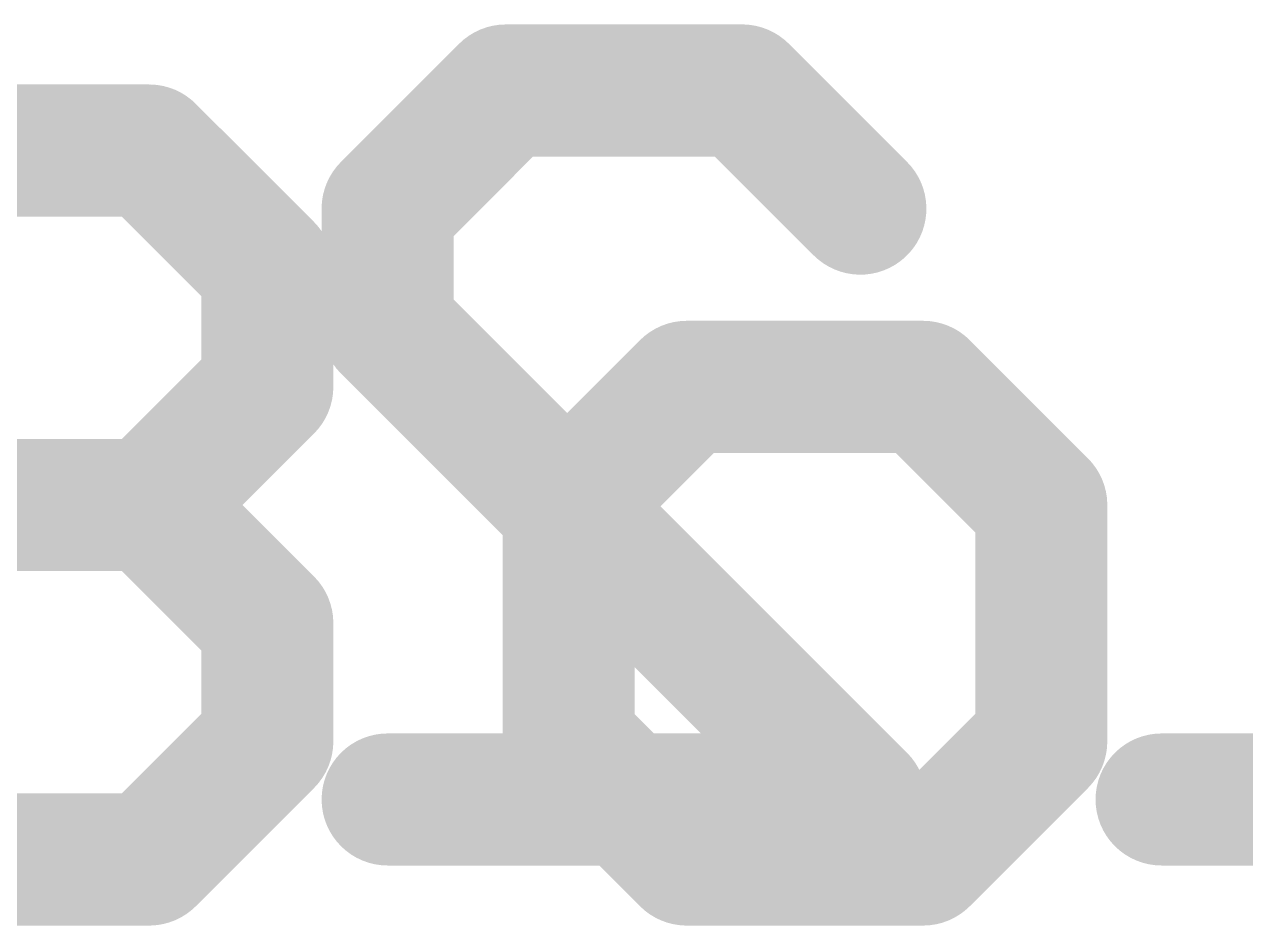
# Model space of a CAD drawing. Extents: x -1 to 111, y -11 to 60.
# Drawn here: x 51.968 to 54.551, y 4.953 to 6.859 of the extents above; entities that cross this region are included whole.
import ezdxf

# ---------------------------------------------------------------- set-up
doc = ezdxf.new("R2010")
doc.units = 0
doc.layers.add('16', color=132, linetype='CONTINUOUS')
doc.layers.add('21', color=53, linetype='CONTINUOUS')

msp = doc.modelspace()

# ---------------------------------------------------------------- linework, layer by layer
at = {"layer": '16', "const_width": 0.2794}
for points in [[(52.7361, 6.4696), (52.986, 6.7196)], [(52.986, 6.7196), (53.486, 6.7196)], [(53.486, 6.7196), (53.736, 6.4696)], [(52.7361, 6.2196), (52.7361, 6.4696)], [(53.736, 5.2197), (52.7361, 6.2196)], [(52.7361, 5.2197), (53.736, 5.2197)], [(55.3731, 5.2197), (54.3732, 5.2197)]]:
    msp.add_lwpolyline(points, dxfattribs=at)
at = {"layer": '16', "const_width": 0.1397}
for points in [[(52.986, 6.7894, 1), (52.986, 6.6497)], [(53.0354, 6.6702, 1), (52.9367, 6.769)], [(53.5354, 6.769, 1), (53.4366, 6.6702)], [(53.486, 6.6497, 1), (53.486, 6.7894)], [(52.8059, 6.4696, 1), (52.6662, 6.4696)], [(52.6867, 6.519, 1), (52.7855, 6.4202)], [(53.6866, 6.4202, 1), (53.7854, 6.519)], [(52.7855, 6.269, 1), (52.6867, 6.1702)], [(52.6662, 6.2196, 1), (52.8059, 6.2196)], [(52.7361, 5.2896, 1), (52.7361, 5.1499)], [(53.736, 5.1499, 1), (53.736, 5.2896)], [(54.3732, 5.2896, 1), (54.3732, 5.1499)], [(53.6866, 5.1703, 1), (53.7854, 5.2691)]]:
    msp.add_lwpolyline(points, format="xyb", dxfattribs=at)
at = {"layer": '21', "const_width": 0.2794}
for points in [[(51.4816, 6.5926), (52.2315, 6.5926)], [(52.2315, 6.5926), (52.4815, 6.3426)], [(52.4815, 6.3426), (52.4815, 6.0926)], [(52.4815, 6.0926), (52.2315, 5.8426)], [(53.3687, 6.0926), (53.1188, 5.8426)], [(53.8687, 6.0926), (53.3687, 6.0926)], [(54.1187, 5.8426), (53.8687, 6.0926)], [(51.4816, 5.8426), (52.2315, 5.8426)], [(52.2315, 5.8426), (52.4815, 5.5927)], [(53.1188, 5.8426), (53.1188, 5.3427)], [(54.1187, 5.3427), (54.1187, 5.8426)], [(52.4815, 5.5927), (52.4815, 5.3427)], [(52.4815, 5.3427), (52.2315, 5.0927)], [(53.1188, 5.3427), (53.3687, 5.0927)], [(53.8687, 5.0927), (54.1187, 5.3427)], [(52.2315, 5.0927), (51.4816, 5.0927)], [(53.3687, 5.0927), (53.8687, 5.0927)]]:
    msp.add_lwpolyline(points, dxfattribs=at)
at = {"layer": '21', "const_width": 0.1397}
for points in [[(52.2809, 6.642, 1), (52.1822, 6.5432)], [(52.2315, 6.5227, 1), (52.2315, 6.6624)], [(52.5514, 6.3426, 1), (52.4117, 6.3426)], [(52.4321, 6.2932, 1), (52.5309, 6.392)], [(52.5309, 6.0432, 1), (52.4321, 6.142)], [(53.3687, 6.1625, 1), (53.3687, 6.0228)], [(53.4181, 6.0432, 1), (53.3193, 6.142)], [(53.9181, 6.142, 1), (53.8193, 6.0432)], [(53.8687, 6.0228, 1), (53.8687, 6.1625)], [(52.4117, 6.0926, 1), (52.5514, 6.0926)], [(52.2809, 5.892, 1), (52.1822, 5.7932)], [(52.2315, 5.7728, 1), (52.2315, 5.9125)], [(53.1886, 5.8426, 1), (53.0489, 5.8426)], [(54.1885, 5.8426, 1), (54.0488, 5.8426)], [(52.1822, 5.892, 1), (52.2809, 5.7932)], [(53.0694, 5.892, 1), (53.1682, 5.7932)], [(54.0693, 5.7932, 1), (54.1681, 5.892)], [(52.5514, 5.5927, 1), (52.4117, 5.5927)], [(52.4321, 5.5433, 1), (52.5309, 5.6421)], [(52.5309, 5.2933, 1), (52.4321, 5.3921)], [(53.1682, 5.3921, 1), (53.0694, 5.2933)], [(54.1681, 5.2933, 1), (54.0693, 5.3921)], [(52.4117, 5.3427, 1), (52.5514, 5.3427)], [(53.0489, 5.3427, 1), (53.1886, 5.3427)], [(54.0488, 5.3427, 1), (54.1885, 5.3427)], [(52.2315, 5.0229, 1), (52.2315, 5.1626)], [(53.3687, 5.1626, 1), (53.3687, 5.0229)], [(53.8687, 5.0229, 1), (53.8687, 5.1626)], [(52.1822, 5.1421, 1), (52.2809, 5.0433)], [(53.3193, 5.0433, 1), (53.4181, 5.1421)], [(53.8193, 5.1421, 1), (53.9181, 5.0433)]]:
    msp.add_lwpolyline(points, format="xyb", dxfattribs=at)

doc.saveas('drawing.dxf')
